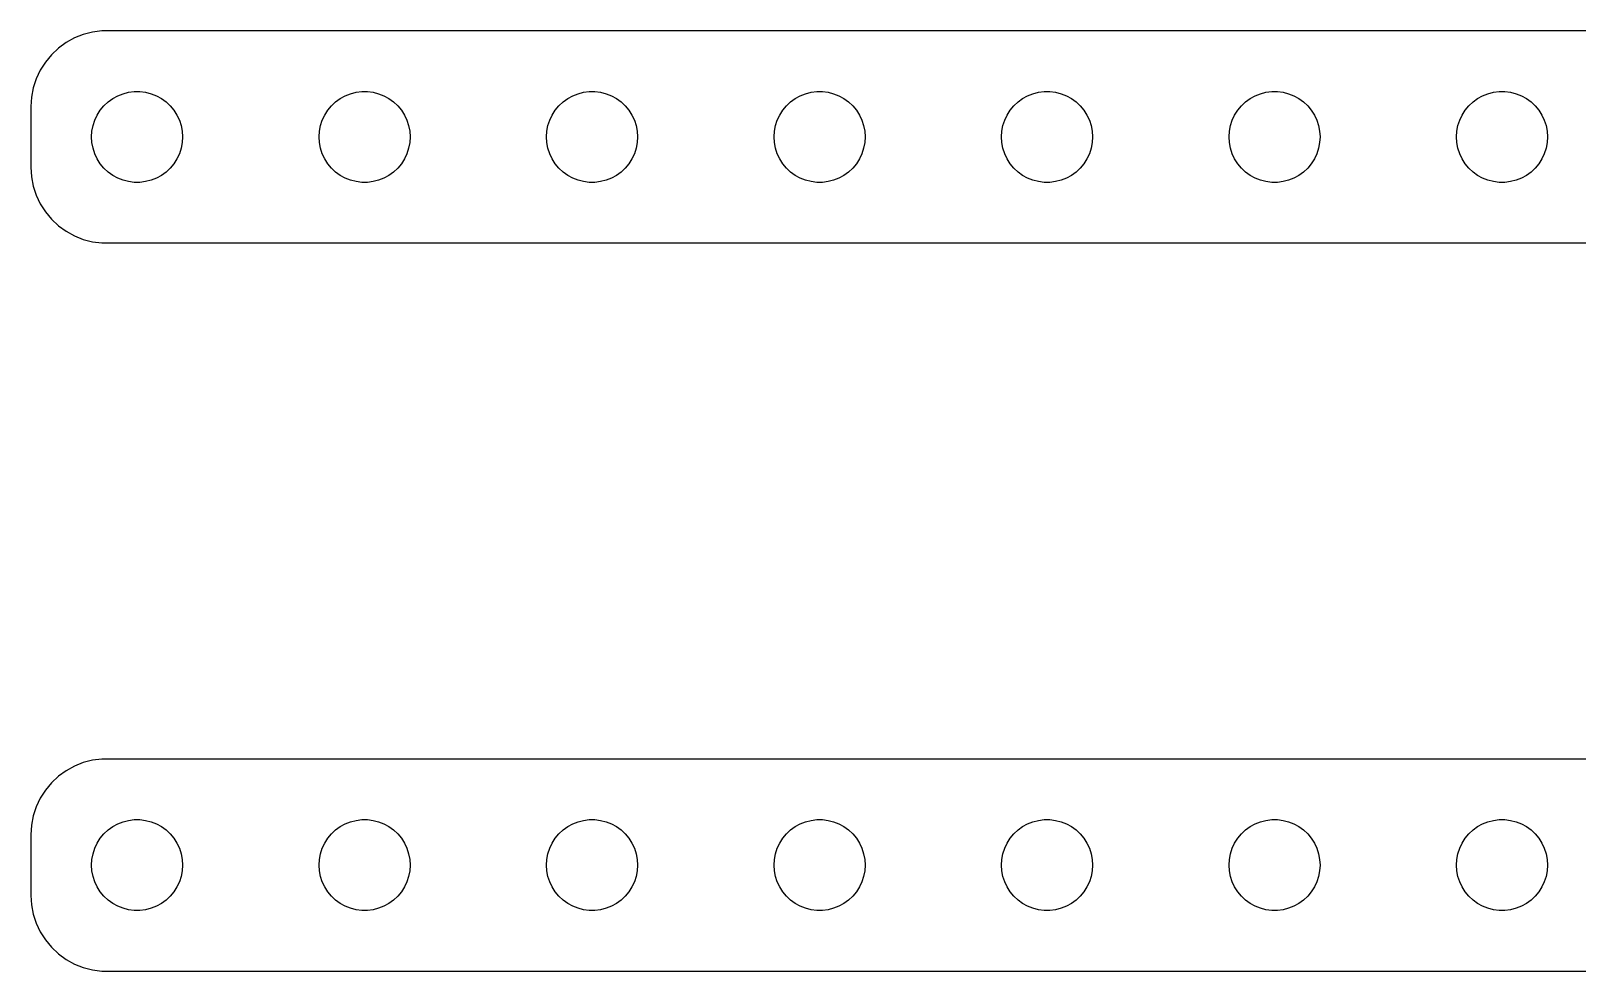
# Model space of a CAD drawing. Header units: metres. Extents: x -101 to 101, y 45 to 75.
# Drawn here: x -101 to -50, y 44.5 to 75.5 of the extents above; entities that cross this region are included whole.
import ezdxf

# ---------------------------------------------------------------- set-up
doc = ezdxf.new("R2010")
doc.units = ezdxf.units.M

msp = doc.modelspace()

# ---------------------------------------------------------------- linework, layer by layer
for p, q in [((-98.9684, 75.4557), (-99.2725, 75.3776)), ((-98.657, 75.4951), (-98.9684, 75.4557)), ((98.657, 75.4951), (-98.657, 75.4951)), ((-99.8396, 75.1108), (-100.094, 74.9263)), ((-99.5644, 75.2621), (-99.8396, 75.1108)), ((-99.2725, 75.3776), (-99.5644, 75.2621)), ((-100.523, 74.4695), (-100.691, 74.2044)), ((-100.322, 74.7114), (-100.523, 74.4695)), ((-100.094, 74.9263), (-100.322, 74.7114)), ((-100.824, 73.9203), (-100.921, 73.6217)), ((-100.691, 74.2044), (-100.824, 73.9203)), ((-100.921, 73.6217), (-100.98, 73.3133)), ((-98.1387, 73.3572), (-97.9635, 73.4266)), ((-97.9635, 73.4266), (-97.7811, 73.4734)), ((-97.7811, 73.4734), (-97.5942, 73.497)), ((-97.5942, 73.497), (-97.4058, 73.497)), ((-97.4058, 73.497), (-97.2189, 73.4734)), ((-97.2189, 73.4734), (-97.0365, 73.4266)), ((-97.0365, 73.4266), (-96.8613, 73.3572)), ((-90.6387, 73.3572), (-90.4635, 73.4266)), ((-90.4635, 73.4266), (-90.2811, 73.4734)), ((-90.2811, 73.4734), (-90.0942, 73.497)), ((-90.0942, 73.497), (-89.9058, 73.497)), ((-89.9058, 73.497), (-89.7189, 73.4734)), ((-89.7189, 73.4734), (-89.5365, 73.4266)), ((-89.5365, 73.4266), (-89.3613, 73.3572)), ((-83.1387, 73.3572), (-82.9635, 73.4266)), ((-82.9635, 73.4266), (-82.7811, 73.4734)), ((-82.7811, 73.4734), (-82.5942, 73.497)), ((-82.5942, 73.497), (-82.4058, 73.497)), ((-82.4058, 73.497), (-82.2189, 73.4734)), ((-82.2189, 73.4734), (-82.0365, 73.4266)), ((-82.0365, 73.4266), (-81.8613, 73.3572)), ((-75.6387, 73.3572), (-75.4635, 73.4266)), ((-75.4635, 73.4266), (-75.2811, 73.4734)), ((-75.2811, 73.4734), (-75.0942, 73.497)), ((-75.0942, 73.497), (-74.9058, 73.497)), ((-74.9058, 73.497), (-74.7189, 73.4734)), ((-74.7189, 73.4734), (-74.5365, 73.4266)), ((-74.5365, 73.4266), (-74.3613, 73.3572)), ((-68.1387, 73.3572), (-67.9635, 73.4266)), ((-67.9635, 73.4266), (-67.7811, 73.4734)), ((-67.7811, 73.4734), (-67.5942, 73.497)), ((-67.5942, 73.497), (-67.4058, 73.497)), ((-67.4058, 73.497), (-67.2189, 73.4734)), ((-67.2189, 73.4734), (-67.0365, 73.4266)), ((-67.0365, 73.4266), (-66.8613, 73.3572)), ((-60.6387, 73.3572), (-60.4635, 73.4266)), ((-60.4635, 73.4266), (-60.2811, 73.4734)), ((-60.2811, 73.4734), (-60.0942, 73.497)), ((-60.0942, 73.497), (-59.9058, 73.497)), ((-59.9058, 73.497), (-59.7189, 73.4734)), ((-59.7189, 73.4734), (-59.5365, 73.4266)), ((-59.5365, 73.4266), (-59.3613, 73.3572)), ((-53.1387, 73.3572), (-52.9635, 73.4266)), ((-52.9635, 73.4266), (-52.7811, 73.4734)), ((-52.7811, 73.4734), (-52.5942, 73.497)), ((-52.5942, 73.497), (-52.4058, 73.497)), ((-52.4058, 73.497), (-52.2189, 73.4734)), ((-52.2189, 73.4734), (-52.0365, 73.4266)), ((-52.0365, 73.4266), (-51.8613, 73.3572)), ((-100.98, 73.3133), (-101, 73)), ((-101, 73), (-101, 71)), ((-98.7135, 72.8817), (-98.5934, 73.0268)), ((-98.5934, 73.0268), (-98.4561, 73.1558)), ((-98.4561, 73.1558), (-98.3037, 73.2665)), ((-98.3037, 73.2665), (-98.1387, 73.3572)), ((-96.8613, 73.3572), (-96.6963, 73.2665)), ((-96.6963, 73.2665), (-96.5439, 73.1558)), ((-96.5439, 73.1558), (-96.4065, 73.0268)), ((-96.4065, 73.0268), (-96.2865, 72.8817)), ((-91.2135, 72.8817), (-91.0934, 73.0268)), ((-91.0934, 73.0268), (-90.9561, 73.1558)), ((-90.9561, 73.1558), (-90.8037, 73.2665)), ((-90.8037, 73.2665), (-90.6387, 73.3572)), ((-89.3613, 73.3572), (-89.1963, 73.2665)), ((-89.1963, 73.2665), (-89.0439, 73.1558)), ((-89.0439, 73.1558), (-88.9065, 73.0268)), ((-88.9065, 73.0268), (-88.7865, 72.8817)), ((-83.7135, 72.8817), (-83.5934, 73.0268)), ((-83.5934, 73.0268), (-83.4561, 73.1558)), ((-83.4561, 73.1558), (-83.3037, 73.2665)), ((-83.3037, 73.2665), (-83.1387, 73.3572)), ((-81.8613, 73.3572), (-81.6963, 73.2665)), ((-81.6963, 73.2665), (-81.5439, 73.1558)), ((-81.5439, 73.1558), (-81.4065, 73.0268)), ((-81.4065, 73.0268), (-81.2865, 72.8817)), ((-76.2135, 72.8817), (-76.0934, 73.0268)), ((-76.0934, 73.0268), (-75.9561, 73.1558)), ((-75.9561, 73.1558), (-75.8037, 73.2665)), ((-75.8037, 73.2665), (-75.6387, 73.3572)), ((-74.3613, 73.3572), (-74.1963, 73.2665)), ((-74.1963, 73.2665), (-74.0439, 73.1558)), ((-74.0439, 73.1558), (-73.9065, 73.0268)), ((-73.9065, 73.0268), (-73.7865, 72.8817)), ((-68.7135, 72.8817), (-68.5934, 73.0268)), ((-68.5934, 73.0268), (-68.4561, 73.1558)), ((-68.4561, 73.1558), (-68.3037, 73.2665)), ((-68.3037, 73.2665), (-68.1387, 73.3572)), ((-66.8613, 73.3572), (-66.6963, 73.2665)), ((-66.6963, 73.2665), (-66.5439, 73.1558)), ((-66.5439, 73.1558), (-66.4065, 73.0268)), ((-66.4065, 73.0268), (-66.2865, 72.8817)), ((-61.2135, 72.8817), (-61.0934, 73.0268)), ((-61.0934, 73.0268), (-60.9561, 73.1558)), ((-60.9561, 73.1558), (-60.8037, 73.2665)), ((-60.8037, 73.2665), (-60.6387, 73.3572)), ((-59.3613, 73.3572), (-59.1963, 73.2665)), ((-59.1963, 73.2665), (-59.0439, 73.1558)), ((-59.0439, 73.1558), (-58.9065, 73.0268)), ((-58.9065, 73.0268), (-58.7865, 72.8817)), ((-53.7135, 72.8817), (-53.5934, 73.0268)), ((-53.5934, 73.0268), (-53.4561, 73.1558)), ((-53.4561, 73.1558), (-53.3037, 73.2665)), ((-53.3037, 73.2665), (-53.1387, 73.3572)), ((-51.8613, 73.3572), (-51.6963, 73.2665)), ((-51.6963, 73.2665), (-51.5439, 73.1558)), ((-51.5439, 73.1558), (-51.4065, 73.0268)), ((-51.4065, 73.0268), (-51.2865, 72.8817)), ((-98.9529, 72.373), (-98.8947, 72.5522)), ((-98.8947, 72.5522), (-98.8145, 72.7226)), ((-98.8145, 72.7226), (-98.7135, 72.8817)), ((-96.2865, 72.8817), (-96.1855, 72.7226)), ((-96.1855, 72.7226), (-96.1053, 72.5522)), ((-96.1053, 72.5522), (-96.0471, 72.373)), ((-91.4529, 72.373), (-91.3947, 72.5522)), ((-91.3947, 72.5522), (-91.3145, 72.7226)), ((-91.3145, 72.7226), (-91.2135, 72.8817)), ((-88.7865, 72.8817), (-88.6855, 72.7226)), ((-88.6855, 72.7226), (-88.6053, 72.5522)), ((-88.6053, 72.5522), (-88.5471, 72.373)), ((-83.9529, 72.373), (-83.8947, 72.5522)), ((-83.8947, 72.5522), (-83.8145, 72.7226)), ((-83.8145, 72.7226), (-83.7135, 72.8817)), ((-81.2865, 72.8817), (-81.1855, 72.7226)), ((-81.1855, 72.7226), (-81.1053, 72.5522)), ((-81.1053, 72.5522), (-81.0471, 72.373)), ((-76.4529, 72.373), (-76.3947, 72.5522)), ((-76.3947, 72.5522), (-76.3145, 72.7226)), ((-76.3145, 72.7226), (-76.2135, 72.8817)), ((-73.7865, 72.8817), (-73.6855, 72.7226)), ((-73.6855, 72.7226), (-73.6053, 72.5522)), ((-73.6053, 72.5522), (-73.5471, 72.373)), ((-68.9529, 72.373), (-68.8947, 72.5522)), ((-68.8947, 72.5522), (-68.8145, 72.7226)), ((-68.8145, 72.7226), (-68.7135, 72.8817)), ((-66.2865, 72.8817), (-66.1855, 72.7226)), ((-66.1855, 72.7226), (-66.1053, 72.5522)), ((-66.1053, 72.5522), (-66.0471, 72.373)), ((-61.4529, 72.373), (-61.3947, 72.5522)), ((-61.3947, 72.5522), (-61.3145, 72.7226)), ((-61.3145, 72.7226), (-61.2135, 72.8817)), ((-58.7865, 72.8817), (-58.6855, 72.7226)), ((-58.6855, 72.7226), (-58.6053, 72.5522)), ((-58.6053, 72.5522), (-58.5471, 72.373)), ((-53.9529, 72.373), (-53.8947, 72.5522)), ((-53.8947, 72.5522), (-53.8145, 72.7226)), ((-53.8145, 72.7226), (-53.7135, 72.8817)), ((-51.2865, 72.8817), (-51.1855, 72.7226)), ((-51.1855, 72.7226), (-51.1053, 72.5522)), ((-51.1053, 72.5522), (-51.0471, 72.373)), ((-99, 72), (-98.9882, 72.188)), ((-98.9882, 71.812), (-99, 72)), ((-98.9882, 72.188), (-98.9529, 72.373)), ((-96.0471, 72.373), (-96.0118, 72.188)), ((-96.0118, 72.188), (-96, 72)), ((-96, 72), (-96.0118, 71.812)), ((-91.5, 72), (-91.4882, 72.188)), ((-91.4882, 71.812), (-91.5, 72)), ((-91.4882, 72.188), (-91.4529, 72.373)), ((-88.5471, 72.373), (-88.5118, 72.188)), ((-88.5118, 72.188), (-88.5, 72)), ((-88.5, 72), (-88.5118, 71.812)), ((-84, 72), (-83.9882, 72.188)), ((-83.9882, 71.812), (-84, 72)), ((-83.9882, 72.188), (-83.9529, 72.373)), ((-81.0471, 72.373), (-81.0118, 72.188)), ((-81.0118, 72.188), (-81, 72)), ((-81, 72), (-81.0118, 71.812)), ((-76.5, 72), (-76.4882, 72.188)), ((-76.4882, 71.812), (-76.5, 72)), ((-76.4882, 72.188), (-76.4529, 72.373)), ((-73.5471, 72.373), (-73.5118, 72.188)), ((-73.5118, 72.188), (-73.5, 72)), ((-73.5, 72), (-73.5118, 71.812)), ((-69, 72), (-68.9882, 72.188)), ((-68.9882, 71.812), (-69, 72)), ((-68.9882, 72.188), (-68.9529, 72.373)), ((-66.0471, 72.373), (-66.0118, 72.188)), ((-66.0118, 72.188), (-66, 72)), ((-66, 72), (-66.0118, 71.812)), ((-61.5, 72), (-61.4882, 72.188)), ((-61.4882, 71.812), (-61.5, 72)), ((-61.4882, 72.188), (-61.4529, 72.373)), ((-58.5471, 72.373), (-58.5118, 72.188)), ((-58.5118, 72.188), (-58.5, 72)), ((-58.5, 72), (-58.5118, 71.812)), ((-54, 72), (-53.9882, 72.188)), ((-53.9882, 71.812), (-54, 72)), ((-53.9882, 72.188), (-53.9529, 72.373)), ((-51.0471, 72.373), (-51.0118, 72.188)), ((-51.0118, 72.188), (-51, 72)), ((-51, 72), (-51.0118, 71.812)), ((-98.9529, 71.627), (-98.9882, 71.812)), ((-98.8947, 71.4478), (-98.9529, 71.627)), ((-98.8145, 71.2774), (-98.8947, 71.4478)), ((-96.1053, 71.4478), (-96.1855, 71.2774)), ((-96.0471, 71.627), (-96.1053, 71.4478)), ((-96.0118, 71.812), (-96.0471, 71.627)), ((-91.4529, 71.627), (-91.4882, 71.812)), ((-91.3947, 71.4478), (-91.4529, 71.627)), ((-91.3145, 71.2774), (-91.3947, 71.4478)), ((-88.6053, 71.4478), (-88.6855, 71.2774)), ((-88.5471, 71.627), (-88.6053, 71.4478)), ((-88.5118, 71.812), (-88.5471, 71.627)), ((-83.9529, 71.627), (-83.9882, 71.812)), ((-83.8947, 71.4478), (-83.9529, 71.627)), ((-83.8145, 71.2774), (-83.8947, 71.4478)), ((-81.1053, 71.4478), (-81.1855, 71.2774)), ((-81.0471, 71.627), (-81.1053, 71.4478)), ((-81.0118, 71.812), (-81.0471, 71.627)), ((-76.4529, 71.627), (-76.4882, 71.812)), ((-76.3947, 71.4478), (-76.4529, 71.627)), ((-76.3145, 71.2774), (-76.3947, 71.4478)), ((-73.6053, 71.4478), (-73.6855, 71.2774)), ((-73.5471, 71.627), (-73.6053, 71.4478)), ((-73.5118, 71.812), (-73.5471, 71.627)), ((-68.9529, 71.627), (-68.9882, 71.812)), ((-68.8947, 71.4478), (-68.9529, 71.627)), ((-68.8145, 71.2774), (-68.8947, 71.4478)), ((-66.1053, 71.4478), (-66.1855, 71.2774)), ((-66.0471, 71.627), (-66.1053, 71.4478)), ((-66.0118, 71.812), (-66.0471, 71.627)), ((-61.4529, 71.627), (-61.4882, 71.812)), ((-61.3947, 71.4478), (-61.4529, 71.627)), ((-61.3145, 71.2774), (-61.3947, 71.4478)), ((-58.6053, 71.4478), (-58.6855, 71.2774)), ((-58.5471, 71.627), (-58.6053, 71.4478)), ((-58.5118, 71.812), (-58.5471, 71.627)), ((-53.9529, 71.627), (-53.9882, 71.812)), ((-53.8947, 71.4478), (-53.9529, 71.627)), ((-53.8145, 71.2774), (-53.8947, 71.4478)), ((-51.1053, 71.4478), (-51.1855, 71.2774)), ((-51.0471, 71.627), (-51.1053, 71.4478)), ((-51.0118, 71.812), (-51.0471, 71.627)), ((-101, 71), (-100.98, 70.6867)), ((-98.7135, 71.1183), (-98.8145, 71.2774)), ((-98.5934, 70.9732), (-98.7135, 71.1183)), ((-98.4561, 70.8442), (-98.5934, 70.9732)), ((-96.4065, 70.9732), (-96.5439, 70.8442)), ((-96.2865, 71.1183), (-96.4065, 70.9732)), ((-96.1855, 71.2774), (-96.2865, 71.1183)), ((-91.2135, 71.1183), (-91.3145, 71.2774)), ((-91.0934, 70.9732), (-91.2135, 71.1183)), ((-90.9561, 70.8442), (-91.0934, 70.9732)), ((-88.9065, 70.9732), (-89.0439, 70.8442)), ((-88.7865, 71.1183), (-88.9065, 70.9732)), ((-88.6855, 71.2774), (-88.7865, 71.1183)), ((-83.7135, 71.1183), (-83.8145, 71.2774)), ((-83.5934, 70.9732), (-83.7135, 71.1183)), ((-83.4561, 70.8442), (-83.5934, 70.9732)), ((-81.4065, 70.9732), (-81.5439, 70.8442)), ((-81.2865, 71.1183), (-81.4065, 70.9732)), ((-81.1855, 71.2774), (-81.2865, 71.1183)), ((-76.2135, 71.1183), (-76.3145, 71.2774)), ((-76.0934, 70.9732), (-76.2135, 71.1183)), ((-75.9561, 70.8442), (-76.0934, 70.9732)), ((-73.9065, 70.9732), (-74.0439, 70.8442)), ((-73.7865, 71.1183), (-73.9065, 70.9732)), ((-73.6855, 71.2774), (-73.7865, 71.1183)), ((-68.7135, 71.1183), (-68.8145, 71.2774)), ((-68.5934, 70.9732), (-68.7135, 71.1183)), ((-68.4561, 70.8442), (-68.5934, 70.9732)), ((-66.4065, 70.9732), (-66.5439, 70.8442)), ((-66.2865, 71.1183), (-66.4065, 70.9732)), ((-66.1855, 71.2774), (-66.2865, 71.1183)), ((-61.2135, 71.1183), (-61.3145, 71.2774)), ((-61.0934, 70.9732), (-61.2135, 71.1183)), ((-60.9561, 70.8442), (-61.0934, 70.9732)), ((-58.9065, 70.9732), (-59.0439, 70.8442)), ((-58.7865, 71.1183), (-58.9065, 70.9732)), ((-58.6855, 71.2774), (-58.7865, 71.1183)), ((-53.7135, 71.1183), (-53.8145, 71.2774)), ((-53.5934, 70.9732), (-53.7135, 71.1183)), ((-53.4561, 70.8442), (-53.5934, 70.9732)), ((-51.4065, 70.9732), (-51.5439, 70.8442)), ((-51.2865, 71.1183), (-51.4065, 70.9732)), ((-51.1855, 71.2774), (-51.2865, 71.1183)), ((-100.98, 70.6867), (-100.921, 70.3783)), ((-100.921, 70.3783), (-100.824, 70.0797)), ((-98.3037, 70.7335), (-98.4561, 70.8442)), ((-98.1387, 70.6428), (-98.3037, 70.7335)), ((-97.9635, 70.5734), (-98.1387, 70.6428)), ((-97.7811, 70.5266), (-97.9635, 70.5734)), ((-97.5942, 70.503), (-97.7811, 70.5266)), ((-97.4058, 70.503), (-97.5942, 70.503)), ((-97.2189, 70.5266), (-97.4058, 70.503)), ((-97.0365, 70.5734), (-97.2189, 70.5266)), ((-96.8613, 70.6428), (-97.0365, 70.5734)), ((-96.6963, 70.7335), (-96.8613, 70.6428)), ((-96.5439, 70.8442), (-96.6963, 70.7335)), ((-90.8037, 70.7335), (-90.9561, 70.8442)), ((-90.6387, 70.6428), (-90.8037, 70.7335)), ((-90.4635, 70.5734), (-90.6387, 70.6428)), ((-90.2811, 70.5266), (-90.4635, 70.5734)), ((-90.0942, 70.503), (-90.2811, 70.5266)), ((-89.9058, 70.503), (-90.0942, 70.503)), ((-89.7189, 70.5266), (-89.9058, 70.503)), ((-89.5365, 70.5734), (-89.7189, 70.5266)), ((-89.3613, 70.6428), (-89.5365, 70.5734)), ((-89.1963, 70.7335), (-89.3613, 70.6428)), ((-89.0439, 70.8442), (-89.1963, 70.7335)), ((-83.3037, 70.7335), (-83.4561, 70.8442)), ((-83.1387, 70.6428), (-83.3037, 70.7335)), ((-82.9635, 70.5734), (-83.1387, 70.6428)), ((-82.7811, 70.5266), (-82.9635, 70.5734)), ((-82.5942, 70.503), (-82.7811, 70.5266)), ((-82.4058, 70.503), (-82.5942, 70.503)), ((-82.2189, 70.5266), (-82.4058, 70.503)), ((-82.0365, 70.5734), (-82.2189, 70.5266)), ((-81.8613, 70.6428), (-82.0365, 70.5734)), ((-81.6963, 70.7335), (-81.8613, 70.6428)), ((-81.5439, 70.8442), (-81.6963, 70.7335)), ((-75.8037, 70.7335), (-75.9561, 70.8442)), ((-75.6387, 70.6428), (-75.8037, 70.7335)), ((-75.4635, 70.5734), (-75.6387, 70.6428)), ((-75.2811, 70.5266), (-75.4635, 70.5734)), ((-75.0942, 70.503), (-75.2811, 70.5266)), ((-74.9058, 70.503), (-75.0942, 70.503)), ((-74.7189, 70.5266), (-74.9058, 70.503)), ((-74.5365, 70.5734), (-74.7189, 70.5266)), ((-74.3613, 70.6428), (-74.5365, 70.5734)), ((-74.1963, 70.7335), (-74.3613, 70.6428)), ((-74.0439, 70.8442), (-74.1963, 70.7335)), ((-68.3037, 70.7335), (-68.4561, 70.8442)), ((-68.1387, 70.6428), (-68.3037, 70.7335)), ((-67.9635, 70.5734), (-68.1387, 70.6428)), ((-67.7811, 70.5266), (-67.9635, 70.5734)), ((-67.5942, 70.503), (-67.7811, 70.5266)), ((-67.4058, 70.503), (-67.5942, 70.503)), ((-67.2189, 70.5266), (-67.4058, 70.503)), ((-67.0365, 70.5734), (-67.2189, 70.5266)), ((-66.8613, 70.6428), (-67.0365, 70.5734)), ((-66.6963, 70.7335), (-66.8613, 70.6428)), ((-66.5439, 70.8442), (-66.6963, 70.7335)), ((-60.8037, 70.7335), (-60.9561, 70.8442)), ((-60.6387, 70.6428), (-60.8037, 70.7335)), ((-60.4635, 70.5734), (-60.6387, 70.6428)), ((-60.2811, 70.5266), (-60.4635, 70.5734)), ((-60.0942, 70.503), (-60.2811, 70.5266)), ((-59.9058, 70.503), (-60.0942, 70.503)), ((-59.7189, 70.5266), (-59.9058, 70.503)), ((-59.5365, 70.5734), (-59.7189, 70.5266)), ((-59.3613, 70.6428), (-59.5365, 70.5734)), ((-59.1963, 70.7335), (-59.3613, 70.6428)), ((-59.0439, 70.8442), (-59.1963, 70.7335)), ((-53.3037, 70.7335), (-53.4561, 70.8442)), ((-53.1387, 70.6428), (-53.3037, 70.7335)), ((-52.9635, 70.5734), (-53.1387, 70.6428)), ((-52.7811, 70.5266), (-52.9635, 70.5734)), ((-52.5942, 70.503), (-52.7811, 70.5266)), ((-52.4058, 70.503), (-52.5942, 70.503)), ((-52.2189, 70.5266), (-52.4058, 70.503)), ((-52.0365, 70.5734), (-52.2189, 70.5266)), ((-51.8613, 70.6428), (-52.0365, 70.5734)), ((-51.6963, 70.7335), (-51.8613, 70.6428)), ((-51.5439, 70.8442), (-51.6963, 70.7335)), ((-100.824, 70.0797), (-100.691, 69.7956)), ((-100.691, 69.7956), (-100.523, 69.5305)), ((-100.523, 69.5305), (-100.322, 69.2886)), ((-100.322, 69.2886), (-100.094, 69.0737)), ((-100.094, 69.0737), (-99.8396, 68.8892)), ((-99.8396, 68.8892), (-99.5644, 68.7379)), ((-99.5644, 68.7379), (-99.2725, 68.6224)), ((-99.2725, 68.6224), (-98.9684, 68.5443)), ((-98.9684, 68.5443), (-98.657, 68.5049)), ((-98.657, 68.5049), (98.657, 68.5049)), ((-98.657, 51.4951), (-98.9684, 51.4557)), ((98.657, 51.4951), (-98.657, 51.4951)), ((-99.8396, 51.1108), (-100.094, 50.9263)), ((-99.5644, 51.2621), (-99.8396, 51.1108)), ((-99.2725, 51.3776), (-99.5644, 51.2621)), ((-98.9684, 51.4557), (-99.2725, 51.3776)), ((-100.523, 50.4695), (-100.691, 50.2044)), ((-100.322, 50.7114), (-100.523, 50.4695)), ((-100.094, 50.9263), (-100.322, 50.7114)), ((-100.691, 50.2044), (-100.824, 49.9203)), ((-100.921, 49.6217), (-100.98, 49.3133)), ((-100.824, 49.9203), (-100.921, 49.6217)), ((-97.9635, 49.4266), (-97.7811, 49.4734)), ((-97.7811, 49.4734), (-97.5942, 49.497)), ((-97.5942, 49.497), (-97.4058, 49.497)), ((-97.4058, 49.497), (-97.2189, 49.4734)), ((-97.2189, 49.4734), (-97.0365, 49.4266)), ((-90.4635, 49.4266), (-90.2811, 49.4734)), ((-90.2811, 49.4734), (-90.0942, 49.497)), ((-90.0942, 49.497), (-89.9058, 49.497)), ((-89.9058, 49.497), (-89.7189, 49.4734)), ((-89.7189, 49.4734), (-89.5365, 49.4266)), ((-82.9635, 49.4266), (-82.7811, 49.4734)), ((-82.7811, 49.4734), (-82.5942, 49.497)), ((-82.5942, 49.497), (-82.4058, 49.497)), ((-82.4058, 49.497), (-82.2189, 49.4734)), ((-82.2189, 49.4734), (-82.0365, 49.4266)), ((-75.4635, 49.4266), (-75.2811, 49.4734)), ((-75.2811, 49.4734), (-75.0942, 49.497)), ((-75.0942, 49.497), (-74.9058, 49.497)), ((-74.9058, 49.497), (-74.7189, 49.4734)), ((-74.7189, 49.4734), (-74.5365, 49.4266)), ((-67.9635, 49.4266), (-67.7811, 49.4734)), ((-67.7811, 49.4734), (-67.5942, 49.497)), ((-67.5942, 49.497), (-67.4058, 49.497)), ((-67.4058, 49.497), (-67.2189, 49.4734)), ((-67.2189, 49.4734), (-67.0365, 49.4266)), ((-60.4635, 49.4266), (-60.2811, 49.4734)), ((-60.2811, 49.4734), (-60.0942, 49.497)), ((-60.0942, 49.497), (-59.9058, 49.497)), ((-59.9058, 49.497), (-59.7189, 49.4734)), ((-59.7189, 49.4734), (-59.5365, 49.4266)), ((-52.9635, 49.4266), (-52.7811, 49.4734)), ((-52.7811, 49.4734), (-52.5942, 49.497)), ((-52.5942, 49.497), (-52.4058, 49.497)), ((-52.4058, 49.497), (-52.2189, 49.4734)), ((-52.2189, 49.4734), (-52.0365, 49.4266)), ((-100.98, 49.3133), (-101, 49)), ((-101, 49), (-101, 47)), ((-98.7135, 48.8817), (-98.5934, 49.0268)), ((-98.5934, 49.0268), (-98.4561, 49.1558)), ((-98.4561, 49.1558), (-98.3037, 49.2665)), ((-98.3037, 49.2665), (-98.1387, 49.3572)), ((-98.1387, 49.3572), (-97.9635, 49.4266)), ((-97.0365, 49.4266), (-96.8613, 49.3572)), ((-96.8613, 49.3572), (-96.6963, 49.2665)), ((-96.6963, 49.2665), (-96.5439, 49.1558)), ((-96.5439, 49.1558), (-96.4065, 49.0268)), ((-96.4065, 49.0268), (-96.2865, 48.8817)), ((-91.2135, 48.8817), (-91.0934, 49.0268)), ((-91.0934, 49.0268), (-90.9561, 49.1558)), ((-90.9561, 49.1558), (-90.8037, 49.2665)), ((-90.8037, 49.2665), (-90.6387, 49.3572)), ((-90.6387, 49.3572), (-90.4635, 49.4266)), ((-89.5365, 49.4266), (-89.3613, 49.3572)), ((-89.3613, 49.3572), (-89.1963, 49.2665)), ((-89.1963, 49.2665), (-89.0439, 49.1558)), ((-89.0439, 49.1558), (-88.9065, 49.0268)), ((-88.9065, 49.0268), (-88.7865, 48.8817)), ((-83.7135, 48.8817), (-83.5934, 49.0268)), ((-83.5934, 49.0268), (-83.4561, 49.1558)), ((-83.4561, 49.1558), (-83.3037, 49.2665)), ((-83.3037, 49.2665), (-83.1387, 49.3572)), ((-83.1387, 49.3572), (-82.9635, 49.4266)), ((-82.0365, 49.4266), (-81.8613, 49.3572)), ((-81.8613, 49.3572), (-81.6963, 49.2665)), ((-81.6963, 49.2665), (-81.5439, 49.1558)), ((-81.5439, 49.1558), (-81.4065, 49.0268)), ((-81.4065, 49.0268), (-81.2865, 48.8817)), ((-76.2135, 48.8817), (-76.0934, 49.0268)), ((-76.0934, 49.0268), (-75.9561, 49.1558)), ((-75.9561, 49.1558), (-75.8037, 49.2665)), ((-75.8037, 49.2665), (-75.6387, 49.3572)), ((-75.6387, 49.3572), (-75.4635, 49.4266)), ((-74.5365, 49.4266), (-74.3613, 49.3572)), ((-74.3613, 49.3572), (-74.1963, 49.2665)), ((-74.1963, 49.2665), (-74.0439, 49.1558)), ((-74.0439, 49.1558), (-73.9065, 49.0268)), ((-73.9065, 49.0268), (-73.7865, 48.8817)), ((-68.7135, 48.8817), (-68.5934, 49.0268)), ((-68.5934, 49.0268), (-68.4561, 49.1558)), ((-68.4561, 49.1558), (-68.3037, 49.2665)), ((-68.3037, 49.2665), (-68.1387, 49.3572)), ((-68.1387, 49.3572), (-67.9635, 49.4266)), ((-67.0365, 49.4266), (-66.8613, 49.3572)), ((-66.8613, 49.3572), (-66.6963, 49.2665)), ((-66.6963, 49.2665), (-66.5439, 49.1558)), ((-66.5439, 49.1558), (-66.4065, 49.0268)), ((-66.4065, 49.0268), (-66.2865, 48.8817)), ((-61.2135, 48.8817), (-61.0934, 49.0268)), ((-61.0934, 49.0268), (-60.9561, 49.1558)), ((-60.9561, 49.1558), (-60.8037, 49.2665)), ((-60.8037, 49.2665), (-60.6387, 49.3572)), ((-60.6387, 49.3572), (-60.4635, 49.4266)), ((-59.5365, 49.4266), (-59.3613, 49.3572)), ((-59.3613, 49.3572), (-59.1963, 49.2665)), ((-59.1963, 49.2665), (-59.0439, 49.1558)), ((-59.0439, 49.1558), (-58.9065, 49.0268)), ((-58.9065, 49.0268), (-58.7865, 48.8817)), ((-53.7135, 48.8817), (-53.5934, 49.0268)), ((-53.5934, 49.0268), (-53.4561, 49.1558)), ((-53.4561, 49.1558), (-53.3037, 49.2665)), ((-53.3037, 49.2665), (-53.1387, 49.3572)), ((-53.1387, 49.3572), (-52.9635, 49.4266)), ((-52.0365, 49.4266), (-51.8613, 49.3572)), ((-51.8613, 49.3572), (-51.6963, 49.2665)), ((-51.6963, 49.2665), (-51.5439, 49.1558)), ((-51.5439, 49.1558), (-51.4065, 49.0268)), ((-51.4065, 49.0268), (-51.2865, 48.8817)), ((-98.9529, 48.373), (-98.8947, 48.5522)), ((-98.8947, 48.5522), (-98.8145, 48.7226)), ((-98.8145, 48.7226), (-98.7135, 48.8817)), ((-96.2865, 48.8817), (-96.1855, 48.7226)), ((-96.1855, 48.7226), (-96.1053, 48.5522)), ((-96.1053, 48.5522), (-96.0471, 48.373)), ((-91.4529, 48.373), (-91.3947, 48.5522)), ((-91.3947, 48.5522), (-91.3145, 48.7226)), ((-91.3145, 48.7226), (-91.2135, 48.8817)), ((-88.7865, 48.8817), (-88.6855, 48.7226)), ((-88.6855, 48.7226), (-88.6053, 48.5522)), ((-88.6053, 48.5522), (-88.5471, 48.373)), ((-83.9529, 48.373), (-83.8947, 48.5522)), ((-83.8947, 48.5522), (-83.8145, 48.7226)), ((-83.8145, 48.7226), (-83.7135, 48.8817)), ((-81.2865, 48.8817), (-81.1855, 48.7226)), ((-81.1855, 48.7226), (-81.1053, 48.5522)), ((-81.1053, 48.5522), (-81.0471, 48.373)), ((-76.4529, 48.373), (-76.3947, 48.5522)), ((-76.3947, 48.5522), (-76.3145, 48.7226)), ((-76.3145, 48.7226), (-76.2135, 48.8817)), ((-73.7865, 48.8817), (-73.6855, 48.7226)), ((-73.6855, 48.7226), (-73.6053, 48.5522)), ((-73.6053, 48.5522), (-73.5471, 48.373)), ((-68.9529, 48.373), (-68.8947, 48.5522)), ((-68.8947, 48.5522), (-68.8145, 48.7226)), ((-68.8145, 48.7226), (-68.7135, 48.8817)), ((-66.2865, 48.8817), (-66.1855, 48.7226)), ((-66.1855, 48.7226), (-66.1053, 48.5522)), ((-66.1053, 48.5522), (-66.0471, 48.373)), ((-61.4529, 48.373), (-61.3947, 48.5522)), ((-61.3947, 48.5522), (-61.3145, 48.7226)), ((-61.3145, 48.7226), (-61.2135, 48.8817)), ((-58.7865, 48.8817), (-58.6855, 48.7226)), ((-58.6855, 48.7226), (-58.6053, 48.5522)), ((-58.6053, 48.5522), (-58.5471, 48.373)), ((-53.9529, 48.373), (-53.8947, 48.5522)), ((-53.8947, 48.5522), (-53.8145, 48.7226)), ((-53.8145, 48.7226), (-53.7135, 48.8817)), ((-51.2865, 48.8817), (-51.1855, 48.7226)), ((-51.1855, 48.7226), (-51.1053, 48.5522)), ((-51.1053, 48.5522), (-51.0471, 48.373)), ((-99, 48), (-98.9882, 48.188)), ((-98.9882, 47.812), (-99, 48)), ((-98.9882, 48.188), (-98.9529, 48.373)), ((-96.0471, 48.373), (-96.0118, 48.188)), ((-96.0118, 48.188), (-96, 48)), ((-96, 48), (-96.0118, 47.812)), ((-91.5, 48), (-91.4882, 48.188)), ((-91.4882, 47.812), (-91.5, 48)), ((-91.4882, 48.188), (-91.4529, 48.373)), ((-88.5471, 48.373), (-88.5118, 48.188)), ((-88.5118, 48.188), (-88.5, 48)), ((-88.5, 48), (-88.5118, 47.812)), ((-84, 48), (-83.9882, 48.188)), ((-83.9882, 47.812), (-84, 48)), ((-83.9882, 48.188), (-83.9529, 48.373)), ((-81.0471, 48.373), (-81.0118, 48.188)), ((-81.0118, 48.188), (-81, 48)), ((-81, 48), (-81.0118, 47.812)), ((-76.5, 48), (-76.4882, 48.188)), ((-76.4882, 47.812), (-76.5, 48)), ((-76.4882, 48.188), (-76.4529, 48.373)), ((-73.5471, 48.373), (-73.5118, 48.188)), ((-73.5118, 48.188), (-73.5, 48)), ((-73.5, 48), (-73.5118, 47.812)), ((-69, 48), (-68.9882, 48.188)), ((-68.9882, 47.812), (-69, 48)), ((-68.9882, 48.188), (-68.9529, 48.373)), ((-66.0471, 48.373), (-66.0118, 48.188)), ((-66.0118, 48.188), (-66, 48)), ((-66, 48), (-66.0118, 47.812)), ((-61.5, 48), (-61.4882, 48.188)), ((-61.4882, 47.812), (-61.5, 48)), ((-61.4882, 48.188), (-61.4529, 48.373)), ((-58.5471, 48.373), (-58.5118, 48.188)), ((-58.5118, 48.188), (-58.5, 48)), ((-58.5, 48), (-58.5118, 47.812)), ((-54, 48), (-53.9882, 48.188)), ((-53.9882, 47.812), (-54, 48)), ((-53.9882, 48.188), (-53.9529, 48.373)), ((-51.0471, 48.373), (-51.0118, 48.188)), ((-51.0118, 48.188), (-51, 48)), ((-51, 48), (-51.0118, 47.812)), ((-98.9529, 47.627), (-98.9882, 47.812)), ((-98.8947, 47.4478), (-98.9529, 47.627)), ((-98.8145, 47.2774), (-98.8947, 47.4478)), ((-96.1053, 47.4478), (-96.1855, 47.2774)), ((-96.0471, 47.627), (-96.1053, 47.4478)), ((-96.0118, 47.812), (-96.0471, 47.627)), ((-91.4529, 47.627), (-91.4882, 47.812)), ((-91.3947, 47.4478), (-91.4529, 47.627)), ((-91.3145, 47.2774), (-91.3947, 47.4478)), ((-88.6053, 47.4478), (-88.6855, 47.2774)), ((-88.5471, 47.627), (-88.6053, 47.4478)), ((-88.5118, 47.812), (-88.5471, 47.627)), ((-83.9529, 47.627), (-83.9882, 47.812)), ((-83.8947, 47.4478), (-83.9529, 47.627)), ((-83.8145, 47.2774), (-83.8947, 47.4478)), ((-81.1053, 47.4478), (-81.1855, 47.2774)), ((-81.0471, 47.627), (-81.1053, 47.4478)), ((-81.0118, 47.812), (-81.0471, 47.627)), ((-76.4529, 47.627), (-76.4882, 47.812)), ((-76.3947, 47.4478), (-76.4529, 47.627)), ((-76.3145, 47.2774), (-76.3947, 47.4478)), ((-73.6053, 47.4478), (-73.6855, 47.2774)), ((-73.5471, 47.627), (-73.6053, 47.4478)), ((-73.5118, 47.812), (-73.5471, 47.627)), ((-68.9529, 47.627), (-68.9882, 47.812)), ((-68.8947, 47.4478), (-68.9529, 47.627)), ((-68.8145, 47.2774), (-68.8947, 47.4478)), ((-66.1053, 47.4478), (-66.1855, 47.2774)), ((-66.0471, 47.627), (-66.1053, 47.4478)), ((-66.0118, 47.812), (-66.0471, 47.627)), ((-61.4529, 47.627), (-61.4882, 47.812)), ((-61.3947, 47.4478), (-61.4529, 47.627)), ((-61.3145, 47.2774), (-61.3947, 47.4478)), ((-58.6053, 47.4478), (-58.6855, 47.2774)), ((-58.5471, 47.627), (-58.6053, 47.4478)), ((-58.5118, 47.812), (-58.5471, 47.627)), ((-53.9529, 47.627), (-53.9882, 47.812)), ((-53.8947, 47.4478), (-53.9529, 47.627)), ((-53.8145, 47.2774), (-53.8947, 47.4478)), ((-51.1053, 47.4478), (-51.1855, 47.2774)), ((-51.0471, 47.627), (-51.1053, 47.4478)), ((-51.0118, 47.812), (-51.0471, 47.627)), ((-101, 47), (-100.98, 46.6867)), ((-98.7135, 47.1183), (-98.8145, 47.2774)), ((-98.5934, 46.9732), (-98.7135, 47.1183)), ((-98.4561, 46.8442), (-98.5934, 46.9732)), ((-96.4065, 46.9732), (-96.5439, 46.8442)), ((-96.2865, 47.1183), (-96.4065, 46.9732)), ((-96.1855, 47.2774), (-96.2865, 47.1183)), ((-91.2135, 47.1183), (-91.3145, 47.2774)), ((-91.0934, 46.9732), (-91.2135, 47.1183)), ((-90.9561, 46.8442), (-91.0934, 46.9732)), ((-88.9065, 46.9732), (-89.0439, 46.8442)), ((-88.7865, 47.1183), (-88.9065, 46.9732)), ((-88.6855, 47.2774), (-88.7865, 47.1183)), ((-83.7135, 47.1183), (-83.8145, 47.2774)), ((-83.5934, 46.9732), (-83.7135, 47.1183)), ((-83.4561, 46.8442), (-83.5934, 46.9732)), ((-81.4065, 46.9732), (-81.5439, 46.8442)), ((-81.2865, 47.1183), (-81.4065, 46.9732)), ((-81.1855, 47.2774), (-81.2865, 47.1183)), ((-76.2135, 47.1183), (-76.3145, 47.2774)), ((-76.0934, 46.9732), (-76.2135, 47.1183)), ((-75.9561, 46.8442), (-76.0934, 46.9732)), ((-73.9065, 46.9732), (-74.0439, 46.8442)), ((-73.7865, 47.1183), (-73.9065, 46.9732)), ((-73.6855, 47.2774), (-73.7865, 47.1183)), ((-68.7135, 47.1183), (-68.8145, 47.2774)), ((-68.5934, 46.9732), (-68.7135, 47.1183)), ((-68.4561, 46.8442), (-68.5934, 46.9732)), ((-66.4065, 46.9732), (-66.5439, 46.8442)), ((-66.2865, 47.1183), (-66.4065, 46.9732)), ((-66.1855, 47.2774), (-66.2865, 47.1183)), ((-61.2135, 47.1183), (-61.3145, 47.2774)), ((-61.0934, 46.9732), (-61.2135, 47.1183)), ((-60.9561, 46.8442), (-61.0934, 46.9732)), ((-58.9065, 46.9732), (-59.0439, 46.8442)), ((-58.7865, 47.1183), (-58.9065, 46.9732)), ((-58.6855, 47.2774), (-58.7865, 47.1183)), ((-53.7135, 47.1183), (-53.8145, 47.2774)), ((-53.5934, 46.9732), (-53.7135, 47.1183)), ((-53.4561, 46.8442), (-53.5934, 46.9732)), ((-51.4065, 46.9732), (-51.5439, 46.8442)), ((-51.2865, 47.1183), (-51.4065, 46.9732)), ((-51.1855, 47.2774), (-51.2865, 47.1183)), ((-100.98, 46.6867), (-100.921, 46.3783)), ((-98.3037, 46.7335), (-98.4561, 46.8442)), ((-98.1387, 46.6428), (-98.3037, 46.7335)), ((-97.9635, 46.5734), (-98.1387, 46.6428)), ((-97.7811, 46.5266), (-97.9635, 46.5734)), ((-97.5942, 46.503), (-97.7811, 46.5266)), ((-97.4058, 46.503), (-97.5942, 46.503)), ((-97.2189, 46.5266), (-97.4058, 46.503)), ((-97.0365, 46.5734), (-97.2189, 46.5266)), ((-96.8613, 46.6428), (-97.0365, 46.5734)), ((-96.6963, 46.7335), (-96.8613, 46.6428)), ((-96.5439, 46.8442), (-96.6963, 46.7335)), ((-90.8037, 46.7335), (-90.9561, 46.8442)), ((-90.6387, 46.6428), (-90.8037, 46.7335)), ((-90.4635, 46.5734), (-90.6387, 46.6428)), ((-90.2811, 46.5266), (-90.4635, 46.5734)), ((-90.0942, 46.503), (-90.2811, 46.5266)), ((-89.9058, 46.503), (-90.0942, 46.503)), ((-89.7189, 46.5266), (-89.9058, 46.503)), ((-89.5365, 46.5734), (-89.7189, 46.5266)), ((-89.3613, 46.6428), (-89.5365, 46.5734)), ((-89.1963, 46.7335), (-89.3613, 46.6428)), ((-89.0439, 46.8442), (-89.1963, 46.7335)), ((-83.3037, 46.7335), (-83.4561, 46.8442)), ((-83.1387, 46.6428), (-83.3037, 46.7335)), ((-82.9635, 46.5734), (-83.1387, 46.6428)), ((-82.7811, 46.5266), (-82.9635, 46.5734)), ((-82.5942, 46.503), (-82.7811, 46.5266)), ((-82.4058, 46.503), (-82.5942, 46.503)), ((-82.2189, 46.5266), (-82.4058, 46.503)), ((-82.0365, 46.5734), (-82.2189, 46.5266)), ((-81.8613, 46.6428), (-82.0365, 46.5734)), ((-81.6963, 46.7335), (-81.8613, 46.6428)), ((-81.5439, 46.8442), (-81.6963, 46.7335)), ((-75.8037, 46.7335), (-75.9561, 46.8442)), ((-75.6387, 46.6428), (-75.8037, 46.7335)), ((-75.4635, 46.5734), (-75.6387, 46.6428)), ((-75.2811, 46.5266), (-75.4635, 46.5734)), ((-75.0942, 46.503), (-75.2811, 46.5266)), ((-74.9058, 46.503), (-75.0942, 46.503)), ((-74.7189, 46.5266), (-74.9058, 46.503)), ((-74.5365, 46.5734), (-74.7189, 46.5266)), ((-74.3613, 46.6428), (-74.5365, 46.5734)), ((-74.1963, 46.7335), (-74.3613, 46.6428)), ((-74.0439, 46.8442), (-74.1963, 46.7335)), ((-68.3037, 46.7335), (-68.4561, 46.8442)), ((-68.1387, 46.6428), (-68.3037, 46.7335)), ((-67.9635, 46.5734), (-68.1387, 46.6428)), ((-67.7811, 46.5266), (-67.9635, 46.5734)), ((-67.5942, 46.503), (-67.7811, 46.5266)), ((-67.4058, 46.503), (-67.5942, 46.503)), ((-67.2189, 46.5266), (-67.4058, 46.503)), ((-67.0365, 46.5734), (-67.2189, 46.5266)), ((-66.8613, 46.6428), (-67.0365, 46.5734)), ((-66.6963, 46.7335), (-66.8613, 46.6428)), ((-66.5439, 46.8442), (-66.6963, 46.7335)), ((-60.8037, 46.7335), (-60.9561, 46.8442)), ((-60.6387, 46.6428), (-60.8037, 46.7335)), ((-60.4635, 46.5734), (-60.6387, 46.6428)), ((-60.2811, 46.5266), (-60.4635, 46.5734)), ((-60.0942, 46.503), (-60.2811, 46.5266)), ((-59.9058, 46.503), (-60.0942, 46.503)), ((-59.7189, 46.5266), (-59.9058, 46.503)), ((-59.5365, 46.5734), (-59.7189, 46.5266)), ((-59.3613, 46.6428), (-59.5365, 46.5734)), ((-59.1963, 46.7335), (-59.3613, 46.6428)), ((-59.0439, 46.8442), (-59.1963, 46.7335)), ((-53.3037, 46.7335), (-53.4561, 46.8442)), ((-53.1387, 46.6428), (-53.3037, 46.7335)), ((-52.9635, 46.5734), (-53.1387, 46.6428)), ((-52.7811, 46.5266), (-52.9635, 46.5734)), ((-52.5942, 46.503), (-52.7811, 46.5266)), ((-52.4058, 46.503), (-52.5942, 46.503)), ((-52.2189, 46.5266), (-52.4058, 46.503)), ((-52.0365, 46.5734), (-52.2189, 46.5266)), ((-51.8613, 46.6428), (-52.0365, 46.5734)), ((-51.6963, 46.7335), (-51.8613, 46.6428)), ((-51.5439, 46.8442), (-51.6963, 46.7335)), ((-100.921, 46.3783), (-100.824, 46.0797)), ((-100.824, 46.0797), (-100.691, 45.7956)), ((-100.691, 45.7956), (-100.523, 45.5305)), ((-100.523, 45.5305), (-100.322, 45.2886)), ((-100.322, 45.2886), (-100.094, 45.0737)), ((-100.094, 45.0737), (-99.8396, 44.8892)), ((-99.8396, 44.8892), (-99.5644, 44.7379)), ((-99.5644, 44.7379), (-99.2725, 44.6224)), ((-99.2725, 44.6224), (-98.9684, 44.5443)), ((-98.9684, 44.5443), (-98.657, 44.5049)), ((-98.657, 44.5049), (98.657, 44.5049))]:
    msp.add_line(p, q)

doc.saveas('drawing.dxf')
